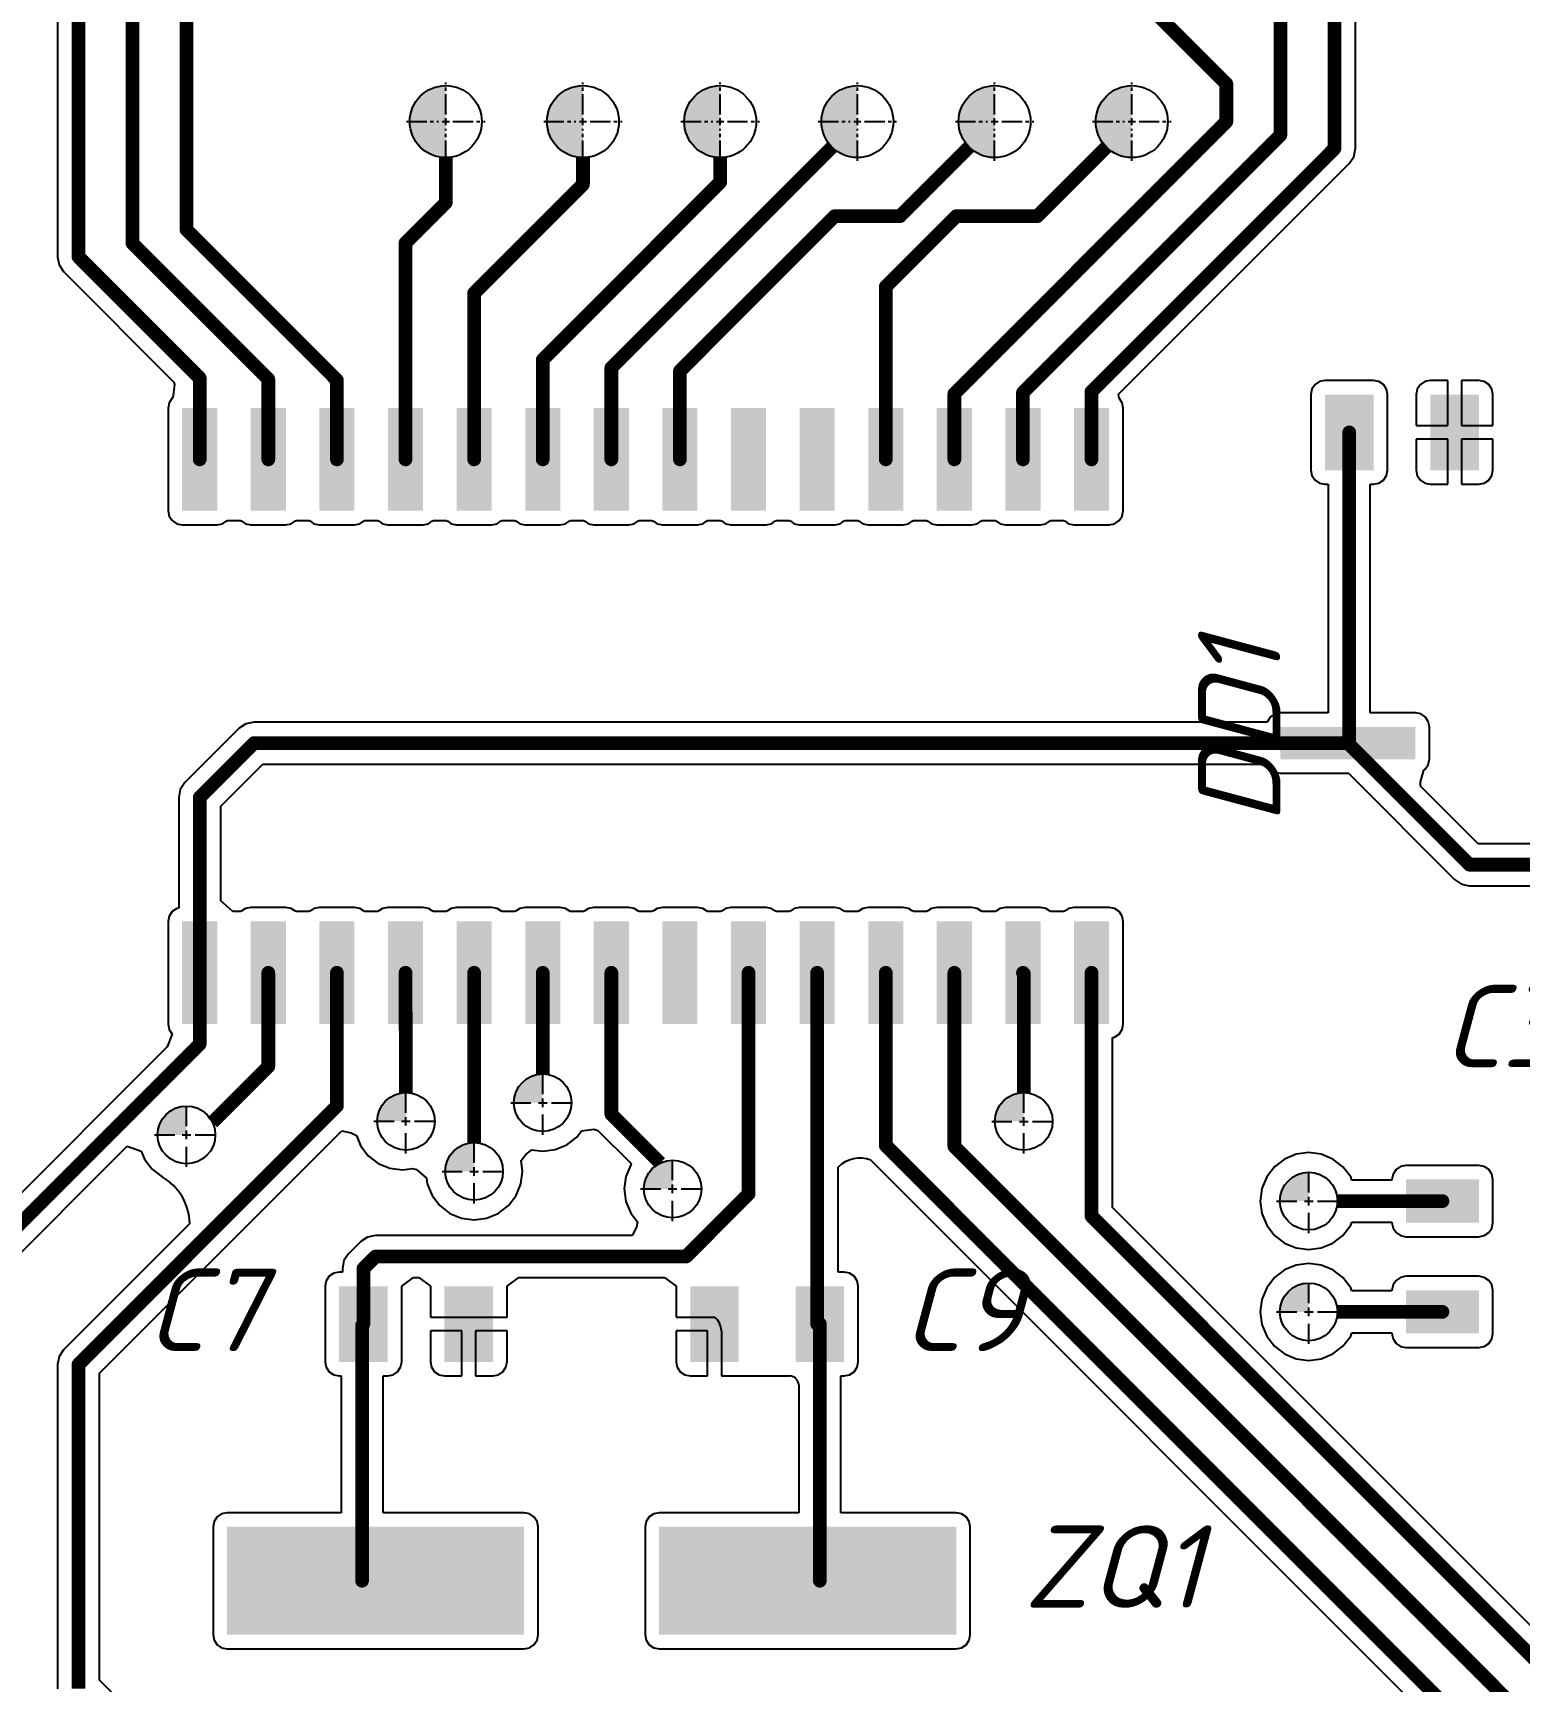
# Model space of a CAD drawing. Header units: millimetres. Extents: x 532 to 1373, y -49 to 545.
# Drawn here: x 692.1 to 747.1, y 347.2 to 408.2 of the extents above; entities that cross this region are included whole.
import ezdxf

# ---------------------------------------------------------------- set-up
doc = ezdxf.new("R2010")
doc.units = ezdxf.units.MM
doc.linetypes.add('CENTER2', pattern=[1.125, 0.75, -0.125, 0.125, -0.125])
doc.styles.add('PDF ISOCPEUR Italic', font='isocpeui.ttf')

# ---------------------------------------------------------------- blocks, each defined once
blk = doc.blocks.new('*U256')
at = {"color": 0, "linetype": 'CENTER2', "transparency": 16777216}
for p, q in [((0, 0.267), (0, 1.453)), ((-1.453, 0), (-0.267, 0)), ((0.267, 0), (1.453, 0)), ((0, -1.453), (0, -0.267))]:
    blk.add_line(p, q, dxfattribs=at)
at = {"color": 0, "linetype": 'Continuous', "transparency": 16777216}
for p, q in [((-0.133, 0), (0.133, 0)), ((0, -0.133), (0, 0.133))]:
    blk.add_line(p, q, dxfattribs=at)
blk = doc.blocks.new('*U257')
at = {"color": 0, "linetype": 'CENTER2', "transparency": 16777216}
for p, q in [((0, 0.267), (0, 1.453)), ((-1.453, 0), (-0.267, 0)), ((0.267, 0), (1.453, 0)), ((0, -1.453), (0, -0.267))]:
    blk.add_line(p, q, dxfattribs=at)
at = {"color": 0, "linetype": 'Continuous', "transparency": 16777216}
for p, q in [((-0.133, 0), (0.133, 0)), ((0, -0.133), (0, 0.133))]:
    blk.add_line(p, q, dxfattribs=at)
blk = doc.blocks.new('*U264')
at = {"color": 0, "linetype": 'CENTER2', "transparency": 16777216}
for p, q in [((0, 0.267), (0, 1.453)), ((-1.453, 0), (-0.267, 0)), ((0.267, 0), (1.453, 0)), ((0, -1.453), (0, -0.267))]:
    blk.add_line(p, q, dxfattribs=at)
at = {"color": 0, "linetype": 'Continuous', "transparency": 16777216}
for p, q in [((-0.133, 0), (0.133, 0)), ((0, -0.133), (0, 0.133))]:
    blk.add_line(p, q, dxfattribs=at)
blk = doc.blocks.new('*U187')
at = {"color": 0, "linetype": 'CENTER2', "transparency": 16777216}
for p, q in [((0, 0.267), (0, 1.453)), ((-1.453, 0), (-0.267, 0)), ((0.267, 0), (1.453, 0)), ((0, -1.453), (0, -0.267))]:
    blk.add_line(p, q, dxfattribs=at)
at = {"color": 0, "linetype": 'Continuous', "transparency": 16777216}
for p, q in [((-0.133, 0), (0.133, 0)), ((0, -0.133), (0, 0.133))]:
    blk.add_line(p, q, dxfattribs=at)
blk = doc.blocks.new('*U149')
at = {"color": 0, "linetype": 'CENTER2', "transparency": 16777216}
for p, q in [((0, 0.267), (0, 1.453)), ((-1.453, 0), (-0.267, 0)), ((0.267, 0), (1.453, 0)), ((0, -1.453), (0, -0.267))]:
    blk.add_line(p, q, dxfattribs=at)
at = {"color": 0, "linetype": 'Continuous', "transparency": 16777216}
for p, q in [((-0.133, 0), (0.133, 0)), ((0, -0.133), (0, 0.133))]:
    blk.add_line(p, q, dxfattribs=at)
blk = doc.blocks.new('*U150')
at = {"color": 0, "linetype": 'CENTER2', "transparency": 16777216}
for p, q in [((0, 0.267), (0, 1.453)), ((-1.453, 0), (-0.267, 0)), ((0.267, 0), (1.453, 0)), ((0, -1.453), (0, -0.267))]:
    blk.add_line(p, q, dxfattribs=at)
at = {"color": 0, "linetype": 'Continuous', "transparency": 16777216}
for p, q in [((-0.133, 0), (0.133, 0)), ((0, -0.133), (0, 0.133))]:
    blk.add_line(p, q, dxfattribs=at)
blk = doc.blocks.new('*U255')
at = {"color": 0, "linetype": 'CENTER2', "transparency": 16777216}
for p, q in [((0, 0.32), (0, 1.187)), ((-1.187, 0), (-0.32, 0)), ((0.32, 0), (1.187, 0)), ((0, -1.187), (0, -0.32))]:
    blk.add_line(p, q, dxfattribs=at)
at = {"color": 0, "linetype": 'Continuous', "transparency": 16777216}
for p, q in [((-0.16, 0), (0.16, 0)), ((0, -0.16), (0, 0.16))]:
    blk.add_line(p, q, dxfattribs=at)
blk = doc.blocks.new('*U192')
at = {"color": 0, "linetype": 'CENTER2', "transparency": 16777216}
for p, q in [((0, 0.32), (0, 1.187)), ((-1.187, 0), (-0.32, 0)), ((0.32, 0), (1.187, 0)), ((0, -1.187), (0, -0.32))]:
    blk.add_line(p, q, dxfattribs=at)
at = {"color": 0, "linetype": 'Continuous', "transparency": 16777216}
for p, q in [((-0.16, 0), (0.16, 0)), ((0, -0.16), (0, 0.16))]:
    blk.add_line(p, q, dxfattribs=at)
blk = doc.blocks.new('*U193')
at = {"color": 0, "linetype": 'CENTER2', "transparency": 16777216}
for p, q in [((0, 0.32), (0, 1.187)), ((-1.187, 0), (-0.32, 0)), ((0.32, 0), (1.187, 0)), ((0, -1.187), (0, -0.32))]:
    blk.add_line(p, q, dxfattribs=at)
at = {"color": 0, "linetype": 'Continuous', "transparency": 16777216}
for p, q in [((-0.16, 0), (0.16, 0)), ((0, -0.16), (0, 0.16))]:
    blk.add_line(p, q, dxfattribs=at)
blk = doc.blocks.new('*U194')
at = {"color": 0, "linetype": 'CENTER2', "transparency": 16777216}
for p, q in [((0, 0.32), (0, 1.187)), ((-1.187, 0), (-0.32, 0)), ((0.32, 0), (1.187, 0)), ((0, -1.187), (0, -0.32))]:
    blk.add_line(p, q, dxfattribs=at)
at = {"color": 0, "linetype": 'Continuous', "transparency": 16777216}
for p, q in [((-0.16, 0), (0.16, 0)), ((0, -0.16), (0, 0.16))]:
    blk.add_line(p, q, dxfattribs=at)
blk = doc.blocks.new('*U195')
at = {"color": 0, "linetype": 'CENTER2', "transparency": 16777216}
for p, q in [((0, 0.32), (0, 1.187)), ((-1.187, 0), (-0.32, 0)), ((0.32, 0), (1.187, 0)), ((0, -1.187), (0, -0.32))]:
    blk.add_line(p, q, dxfattribs=at)
at = {"color": 0, "linetype": 'Continuous', "transparency": 16777216}
for p, q in [((-0.16, 0), (0.16, 0)), ((0, -0.16), (0, 0.16))]:
    blk.add_line(p, q, dxfattribs=at)
blk = doc.blocks.new('*U196')
at = {"color": 0, "linetype": 'CENTER2', "transparency": 16777216}
for p, q in [((0, 0.32), (0, 1.187)), ((-1.187, 0), (-0.32, 0)), ((0.32, 0), (1.187, 0)), ((0, -1.187), (0, -0.32))]:
    blk.add_line(p, q, dxfattribs=at)
at = {"color": 0, "linetype": 'Continuous', "transparency": 16777216}
for p, q in [((-0.16, 0), (0.16, 0)), ((0, -0.16), (0, 0.16))]:
    blk.add_line(p, q, dxfattribs=at)
blk = doc.blocks.new('*U183')
at = {"color": 0, "linetype": 'CENTER2', "transparency": 16777216}
for p, q in [((0, 0.32), (0, 1.187)), ((-1.187, 0), (-0.32, 0)), ((0.32, 0), (1.187, 0)), ((0, -1.187), (0, -0.32))]:
    blk.add_line(p, q, dxfattribs=at)
at = {"color": 0, "linetype": 'Continuous', "transparency": 16777216}
for p, q in [((-0.16, 0), (0.16, 0)), ((0, -0.16), (0, 0.16))]:
    blk.add_line(p, q, dxfattribs=at)
blk = doc.blocks.new('*U184')
at = {"color": 0, "linetype": 'CENTER2', "transparency": 16777216}
for p, q in [((0, 0.32), (0, 1.187)), ((-1.187, 0), (-0.32, 0)), ((0.32, 0), (1.187, 0)), ((0, -1.187), (0, -0.32))]:
    blk.add_line(p, q, dxfattribs=at)
at = {"color": 0, "linetype": 'Continuous', "transparency": 16777216}
for p, q in [((-0.16, 0), (0.16, 0)), ((0, -0.16), (0, 0.16))]:
    blk.add_line(p, q, dxfattribs=at)

msp = doc.modelspace()

# ---------------------------------------------------------------- hatches: boundary and pattern name
h = msp.add_hatch(color=256)
h.dxf.hatch_style = 1
h.paths.add_polyline_path([(707.404, 404.606), (707.404, 404.873), (707.27, 404.873), (706.07, 404.873, 0.414214), (707.404, 403.539)])
h.paths.add_polyline_path([(707.404, 406.206, 0.414214), (706.07, 404.873), (707.27, 404.873), (707.404, 404.873), (707.404, 405.006)])
h = msp.add_hatch(color=256)
h.dxf.hatch_style = 1
h.paths.add_polyline_path([(712.484, 404.606), (712.484, 404.873), (712.35, 404.873), (711.15, 404.873, 0.414214), (712.484, 403.539)])
h.paths.add_polyline_path([(712.484, 406.206, 0.414214), (711.15, 404.873), (712.35, 404.873), (712.484, 404.873), (712.484, 405.006)])
h = msp.add_hatch(color=256)
h.dxf.hatch_style = 1
h.paths.add_polyline_path([(717.564, 404.606), (717.564, 404.873), (717.43, 404.873), (716.23, 404.873, 0.414214), (717.564, 403.539)])
h.paths.add_polyline_path([(717.564, 406.206, 0.414214), (716.23, 404.873), (717.43, 404.873), (717.564, 404.873), (717.564, 405.006)])
h = msp.add_hatch(color=256)
h.dxf.hatch_style = 1
h.paths.add_polyline_path([(722.644, 404.606), (722.644, 404.873), (722.51, 404.873), (721.31, 404.873, 0.414214), (722.644, 403.539)])
h.paths.add_polyline_path([(722.644, 406.206, 0.414214), (721.31, 404.873), (722.51, 404.873), (722.644, 404.873), (722.644, 405.006)])
h = msp.add_hatch(color=256)
h.dxf.hatch_style = 1
h.paths.add_polyline_path([(727.724, 404.606), (727.724, 404.873), (727.59, 404.873), (726.39, 404.873, 0.414214), (727.724, 403.539)])
h.paths.add_polyline_path([(727.724, 406.206, 0.414214), (726.39, 404.873), (727.59, 404.873), (727.724, 404.873), (727.724, 405.006)])
h = msp.add_hatch(color=256)
h.dxf.hatch_style = 1
h.paths.add_polyline_path([(732.804, 404.606), (732.804, 404.873), (732.67, 404.873), (731.47, 404.873, 0.414214), (732.804, 403.539)])
h.paths.add_polyline_path([(732.804, 406.206, 0.414214), (731.47, 404.873), (732.67, 404.873), (732.804, 404.873), (732.804, 405.006)])
h = msp.add_hatch(color=256)
h.dxf.hatch_style = 1
h.paths.add_polyline_path([(710.994, 369.629, 0.414214), (709.927, 368.563), (710.78, 368.563), (710.994, 368.563), (710.994, 368.669)])
h = msp.add_hatch(color=256)
h.dxf.hatch_style = 1
h.paths.add_polyline_path([(697.804, 368.439, 0.414214), (696.737, 367.373), (697.59, 367.373), (697.804, 367.373), (697.804, 367.479)])
h = msp.add_hatch(color=256)
h.dxf.hatch_style = 1
h.paths.add_polyline_path([(705.93, 368.941, 0.414214), (704.864, 367.875), (705.717, 367.875), (705.93, 367.875), (705.93, 367.981)])
h = msp.add_hatch(color=256)
h.dxf.hatch_style = 1
h.paths.add_polyline_path([(728.804, 368.939, 0.414214), (727.737, 367.873), (728.59, 367.873), (728.804, 367.873), (728.804, 367.979)])
h = msp.add_hatch(color=256)
h.dxf.hatch_style = 1
h.paths.add_polyline_path([(708.454, 367.089, 0.414214), (707.387, 366.023), (708.24, 366.023), (708.454, 366.023), (708.454, 366.129)])
h = msp.add_hatch(color=256)
h.dxf.hatch_style = 1
h.paths.add_polyline_path([(715.804, 366.439, 0.414214), (714.737, 365.373), (715.59, 365.373), (715.804, 365.373), (715.804, 365.479)])
h = msp.add_hatch(color=256)
h.dxf.hatch_style = 1
h.paths.add_polyline_path([(739.354, 365.989, 0.414214), (738.287, 364.923), (739.14, 364.923), (739.354, 364.923), (739.354, 365.029)])
h = msp.add_hatch(color=256)
h.dxf.hatch_style = 1
h.paths.add_polyline_path([(739.354, 361.889, 0.414214), (738.287, 360.823), (739.14, 360.823), (739.354, 360.823), (739.354, 360.929)])

# ---------------------------------------------------------------- linework, layer by layer
for p, q in [((693.027, 429.873), (693.027, 399.873)), ((741.081, 403.873), (741.081, 422.593)), ((741.021, 403.575), (741.081, 403.873)), ((732.315, 394.786), (740.853, 403.323)), ((740.853, 403.323), (741.021, 403.575)), ((693.027, 399.873), (693.086, 399.575)), ((693.086, 399.575), (693.254, 399.323)), ((693.254, 399.323), (697.341, 395.237)), ((739.755, 395.251), (739.587, 395.139)), ((739.954, 395.291), (739.755, 395.251)), ((741.754, 395.291), (739.954, 395.291)), ((741.952, 395.251), (741.754, 395.291)), ((742.12, 395.139), (741.952, 395.251)), ((743.655, 395.251), (743.487, 395.139)), ((743.854, 395.291), (743.655, 395.251)), ((744.5, 395.291), (743.854, 395.291)), ((744.5, 393.627), (744.5, 395.291)), ((745.654, 395.291), (745.008, 395.291)), ((745.008, 395.291), (745.008, 393.627)), ((745.852, 395.251), (745.654, 395.291)), ((746.02, 395.139), (745.852, 395.251)), ((697.277, 394.639), (697.165, 394.471)), ((697.297, 394.652), (697.277, 394.639)), ((697.362, 395.141), (697.297, 394.652)), ((697.341, 395.237), (697.362, 395.141)), ((732.33, 394.639), (732.315, 394.786)), ((732.442, 394.471), (732.33, 394.639)), ((739.475, 394.971), (739.436, 394.773)), ((739.436, 394.773), (739.436, 391.973)), ((739.587, 395.139), (739.475, 394.971)), ((742.232, 394.971), (742.12, 395.139)), ((742.272, 394.773), (742.232, 394.971)), ((742.272, 391.973), (742.272, 394.773)), ((743.375, 394.971), (743.336, 394.773)), ((743.336, 394.773), (743.336, 393.627)), ((743.487, 395.139), (743.375, 394.971)), ((746.132, 394.971), (746.02, 395.139)), ((746.172, 394.773), (746.132, 394.971)), ((746.172, 393.627), (746.172, 394.773)), ((697.165, 394.471), (697.126, 394.273)), ((697.126, 394.273), (697.126, 390.473)), ((732.482, 394.273), (732.442, 394.471)), ((732.482, 390.473), (732.482, 394.273)), ((743.336, 393.627), (744.5, 393.627)), ((745.008, 393.627), (746.172, 393.627)), ((744.5, 393.119), (743.336, 393.119)), ((743.336, 393.119), (743.336, 391.973)), ((744.5, 391.455), (744.5, 393.119)), ((746.172, 393.119), (745.008, 393.119)), ((745.008, 393.119), (745.008, 391.455)), ((746.172, 391.973), (746.172, 393.119)), ((739.436, 391.973), (739.475, 391.774)), ((739.475, 391.774), (739.587, 391.606)), ((739.587, 391.606), (739.755, 391.494)), ((741.952, 391.494), (742.12, 391.606)), ((742.12, 391.606), (742.232, 391.774)), ((742.232, 391.774), (742.272, 391.973)), ((743.336, 391.973), (743.375, 391.774)), ((743.375, 391.774), (743.487, 391.606)), ((743.487, 391.606), (743.655, 391.494)), ((745.852, 391.494), (746.02, 391.606)), ((746.02, 391.606), (746.132, 391.774)), ((746.132, 391.774), (746.172, 391.973)), ((739.755, 391.494), (739.954, 391.455)), ((739.954, 391.455), (740.077, 391.455)), ((740.077, 391.455), (740.077, 382.991)), ((741.631, 382.991), (741.631, 391.455)), ((741.631, 391.455), (741.754, 391.455)), ((741.754, 391.455), (741.952, 391.494)), ((743.655, 391.494), (743.854, 391.455)), ((743.854, 391.455), (744.5, 391.455)), ((745.008, 391.455), (745.654, 391.455)), ((745.654, 391.455), (745.852, 391.494)), ((697.126, 390.473), (697.165, 390.274)), ((732.442, 390.274), (732.482, 390.473)), ((697.165, 390.274), (697.277, 390.106)), ((697.277, 390.106), (697.445, 389.994)), ((697.445, 389.994), (697.644, 389.955)), ((697.644, 389.955), (698.944, 389.955)), ((698.944, 389.955), (699.142, 389.994)), ((699.142, 389.994), (699.277, 390.084)), ((699.277, 390.084), (699.327, 390.106)), ((699.327, 390.106), (699.801, 390.106)), ((699.801, 390.106), (699.851, 390.084)), ((699.851, 390.084), (699.985, 389.994)), ((699.985, 389.994), (700.184, 389.955)), ((700.184, 389.955), (701.484, 389.955)), ((701.484, 389.955), (701.682, 389.994)), ((701.682, 389.994), (701.817, 390.084)), ((701.817, 390.084), (701.867, 390.106)), ((701.867, 390.106), (702.341, 390.106)), ((702.341, 390.106), (702.391, 390.084)), ((702.391, 390.084), (702.525, 389.994)), ((702.525, 389.994), (702.724, 389.955)), ((702.724, 389.955), (704.024, 389.955)), ((704.024, 389.955), (704.222, 389.994)), ((704.222, 389.994), (704.353, 390.081)), ((704.353, 390.081), (704.409, 390.106)), ((704.409, 390.106), (704.879, 390.106)), ((704.879, 390.106), (704.935, 390.081)), ((704.935, 390.081), (705.065, 389.994)), ((705.065, 389.994), (705.264, 389.955)), ((705.264, 389.955), (706.564, 389.955)), ((706.564, 389.955), (706.762, 389.994)), ((706.762, 389.994), (706.893, 390.081)), ((706.893, 390.081), (706.949, 390.106)), ((706.949, 390.106), (707.419, 390.106)), ((707.419, 390.106), (707.475, 390.081)), ((707.475, 390.081), (707.605, 389.994)), ((707.605, 389.994), (707.804, 389.955)), ((707.804, 389.955), (709.104, 389.955)), ((709.104, 389.955), (709.302, 389.994)), ((709.302, 389.994), (709.433, 390.081)), ((709.433, 390.081), (709.489, 390.106)), ((709.489, 390.106), (709.959, 390.106)), ((709.959, 390.106), (710.015, 390.081)), ((710.015, 390.081), (710.145, 389.994)), ((710.145, 389.994), (710.344, 389.955)), ((710.344, 389.955), (711.644, 389.955)), ((711.644, 389.955), (711.842, 389.994)), ((711.842, 389.994), (711.973, 390.081)), ((711.973, 390.081), (712.029, 390.106)), ((712.029, 390.106), (712.499, 390.106)), ((712.499, 390.106), (712.555, 390.081)), ((712.555, 390.081), (712.685, 389.994)), ((712.685, 389.994), (712.884, 389.955)), ((712.884, 389.955), (714.184, 389.955)), ((714.184, 389.955), (714.382, 389.994)), ((714.382, 389.994), (714.513, 390.081)), ((714.513, 390.081), (714.569, 390.106)), ((714.569, 390.106), (715.039, 390.106)), ((715.039, 390.106), (715.095, 390.081)), ((715.095, 390.081), (715.225, 389.994)), ((715.225, 389.994), (715.424, 389.955)), ((715.424, 389.955), (716.724, 389.955)), ((716.724, 389.955), (716.922, 389.994)), ((716.922, 389.994), (717.053, 390.081)), ((717.053, 390.081), (717.109, 390.106)), ((717.109, 390.106), (717.579, 390.106)), ((717.579, 390.106), (717.635, 390.081)), ((717.635, 390.081), (717.765, 389.994)), ((717.765, 389.994), (717.964, 389.955)), ((717.964, 389.955), (719.264, 389.955)), ((719.264, 389.955), (719.462, 389.994)), ((719.462, 389.994), (719.593, 390.081)), ((719.593, 390.081), (719.649, 390.106)), ((719.649, 390.106), (720.119, 390.106)), ((720.119, 390.106), (720.175, 390.081)), ((720.175, 390.081), (720.305, 389.994)), ((720.305, 389.994), (720.504, 389.955)), ((720.504, 389.955), (721.804, 389.955)), ((721.804, 389.955), (722.002, 389.994)), ((722.002, 389.994), (722.133, 390.081)), ((722.133, 390.081), (722.189, 390.106)), ((722.189, 390.106), (722.659, 390.106)), ((722.659, 390.106), (722.715, 390.081)), ((722.715, 390.081), (722.845, 389.994)), ((722.845, 389.994), (723.044, 389.955)), ((723.044, 389.955), (724.344, 389.955)), ((724.344, 389.955), (724.542, 389.994)), ((724.542, 389.994), (724.677, 390.084)), ((724.677, 390.084), (724.727, 390.106)), ((724.727, 390.106), (725.201, 390.106)), ((725.201, 390.106), (725.251, 390.084)), ((725.251, 390.084), (725.385, 389.994)), ((725.385, 389.994), (725.584, 389.955)), ((725.584, 389.955), (726.884, 389.955)), ((726.884, 389.955), (727.082, 389.994)), ((727.082, 389.994), (727.213, 390.081)), ((727.213, 390.081), (727.269, 390.106)), ((727.269, 390.106), (727.739, 390.106)), ((727.739, 390.106), (727.795, 390.081)), ((727.795, 390.081), (727.925, 389.994)), ((727.925, 389.994), (728.124, 389.955)), ((728.124, 389.955), (729.424, 389.955)), ((729.424, 389.955), (729.622, 389.994)), ((729.622, 389.994), (729.753, 390.081)), ((729.753, 390.081), (729.809, 390.106)), ((729.809, 390.106), (730.279, 390.106)), ((730.279, 390.106), (730.335, 390.081)), ((730.335, 390.081), (730.465, 389.994)), ((730.465, 389.994), (730.664, 389.955)), ((730.664, 389.955), (731.964, 389.955)), ((731.964, 389.955), (732.162, 389.994)), ((732.162, 389.994), (732.33, 390.106)), ((732.33, 390.106), (732.442, 390.274)), ((700.006, 382.59), (699.754, 382.422)), ((700.304, 382.65), (700.006, 382.59)), ((737.821, 382.65), (700.304, 382.65)), ((737.825, 382.671), (737.821, 382.65)), ((737.937, 382.839), (737.825, 382.671)), ((738.105, 382.951), (737.937, 382.839)), ((738.304, 382.991), (738.105, 382.951)), ((740.077, 382.991), (738.304, 382.991)), ((743.304, 382.991), (741.631, 382.991)), ((743.502, 382.951), (743.304, 382.991)), ((743.67, 382.839), (743.502, 382.951)), ((743.782, 382.671), (743.67, 382.839)), ((743.822, 382.473), (743.782, 382.671)), ((743.822, 381.273), (743.822, 382.473)), ((699.754, 382.422), (697.744, 380.412)), ((743.782, 381.074), (743.822, 381.273)), ((699.071, 379.541), (700.626, 381.096)), ((700.626, 381.096), (737.821, 381.096)), ((737.821, 381.096), (737.825, 381.074)), ((737.825, 381.074), (737.937, 380.906)), ((737.937, 380.906), (738.105, 380.794)), ((738.105, 380.794), (738.304, 380.755)), ((738.304, 380.755), (740.823, 380.755)), ((740.823, 380.755), (744.754, 376.823)), ((743.496, 380.442), (743.614, 380.869)), ((743.614, 380.869), (743.67, 380.906)), ((743.67, 380.906), (743.782, 381.074)), ((697.576, 380.16), (697.517, 379.863)), ((697.744, 380.412), (697.576, 380.16)), ((743.493, 380.283), (743.496, 380.442)), ((745.626, 378.15), (743.493, 380.283)), ((697.517, 379.863), (697.517, 375.765)), ((699.071, 376.033), (699.071, 379.541)), ((754.304, 378.15), (745.626, 378.15)), ((744.754, 376.823), (745.006, 376.655)), ((745.006, 376.655), (745.304, 376.596)), ((745.304, 376.596), (753.982, 376.596)), ((697.445, 375.751), (697.277, 375.639)), ((697.517, 375.765), (697.445, 375.751)), ((699.518, 375.639), (699.071, 376.033)), ((699.985, 375.751), (699.851, 375.661)), ((700.184, 375.791), (699.985, 375.751)), ((701.484, 375.791), (700.184, 375.791)), ((701.682, 375.751), (701.484, 375.791)), ((701.813, 375.664), (701.682, 375.751)), ((702.525, 375.751), (702.395, 375.664)), ((702.724, 375.791), (702.525, 375.751)), ((704.024, 375.791), (702.724, 375.791)), ((704.222, 375.751), (704.024, 375.791)), ((704.357, 375.661), (704.222, 375.751)), ((705.065, 375.751), (704.931, 375.661)), ((705.264, 375.791), (705.065, 375.751)), ((706.564, 375.791), (705.264, 375.791)), ((706.762, 375.751), (706.564, 375.791)), ((706.897, 375.661), (706.762, 375.751)), ((707.605, 375.751), (707.471, 375.661)), ((707.804, 375.791), (707.605, 375.751)), ((709.104, 375.791), (707.804, 375.791)), ((709.302, 375.751), (709.104, 375.791)), ((709.437, 375.661), (709.302, 375.751)), ((710.145, 375.751), (710.011, 375.661)), ((710.344, 375.791), (710.145, 375.751)), ((711.644, 375.791), (710.344, 375.791)), ((711.842, 375.751), (711.644, 375.791)), ((711.977, 375.661), (711.842, 375.751)), ((712.685, 375.751), (712.551, 375.661)), ((712.884, 375.791), (712.685, 375.751)), ((714.184, 375.791), (712.884, 375.791)), ((714.382, 375.751), (714.184, 375.791)), ((714.513, 375.664), (714.382, 375.751)), ((715.225, 375.751), (715.095, 375.664)), ((715.424, 375.791), (715.225, 375.751)), ((716.724, 375.791), (715.424, 375.791)), ((716.922, 375.751), (716.724, 375.791)), ((717.053, 375.664), (716.922, 375.751)), ((717.765, 375.751), (717.635, 375.664)), ((717.964, 375.791), (717.765, 375.751)), ((719.264, 375.791), (717.964, 375.791)), ((719.462, 375.751), (719.264, 375.791)), ((719.593, 375.664), (719.462, 375.751)), ((720.305, 375.751), (720.175, 375.664)), ((720.504, 375.791), (720.305, 375.751)), ((721.804, 375.791), (720.504, 375.791)), ((722.002, 375.751), (721.804, 375.791)), ((722.133, 375.664), (722.002, 375.751)), ((722.845, 375.751), (722.715, 375.664)), ((723.044, 375.791), (722.845, 375.751)), ((724.344, 375.791), (723.044, 375.791)), ((724.542, 375.751), (724.344, 375.791)), ((724.673, 375.664), (724.542, 375.751)), ((725.385, 375.751), (725.255, 375.664)), ((725.584, 375.791), (725.385, 375.751)), ((726.884, 375.791), (725.584, 375.791)), ((727.082, 375.751), (726.884, 375.791)), ((727.217, 375.661), (727.082, 375.751)), ((727.925, 375.751), (727.791, 375.661)), ((728.124, 375.791), (727.925, 375.751)), ((729.424, 375.791), (728.124, 375.791)), ((729.622, 375.751), (729.424, 375.791)), ((729.757, 375.661), (729.622, 375.751)), ((730.465, 375.751), (730.331, 375.661)), ((730.664, 375.791), (730.465, 375.751)), ((731.964, 375.791), (730.664, 375.791)), ((732.162, 375.751), (731.964, 375.791)), ((732.33, 375.639), (732.162, 375.751)), ((697.165, 375.471), (697.126, 375.273)), ((697.126, 375.273), (697.126, 371.473)), ((697.277, 375.639), (697.165, 375.471)), ((699.801, 375.639), (699.518, 375.639)), ((699.851, 375.661), (699.801, 375.639)), ((701.869, 375.639), (701.813, 375.664)), ((702.339, 375.639), (701.869, 375.639)), ((702.395, 375.664), (702.339, 375.639)), ((704.407, 375.639), (704.357, 375.661)), ((704.881, 375.639), (704.407, 375.639)), ((704.931, 375.661), (704.881, 375.639)), ((706.947, 375.639), (706.897, 375.661)), ((707.421, 375.639), (706.947, 375.639)), ((707.471, 375.661), (707.421, 375.639)), ((709.487, 375.639), (709.437, 375.661)), ((709.961, 375.639), (709.487, 375.639)), ((710.011, 375.661), (709.961, 375.639)), ((712.027, 375.639), (711.977, 375.661)), ((712.501, 375.639), (712.027, 375.639)), ((712.551, 375.661), (712.501, 375.639)), ((714.569, 375.639), (714.513, 375.664)), ((715.039, 375.639), (714.569, 375.639)), ((715.095, 375.664), (715.039, 375.639)), ((717.109, 375.639), (717.053, 375.664)), ((717.579, 375.639), (717.109, 375.639)), ((717.635, 375.664), (717.579, 375.639)), ((719.649, 375.639), (719.593, 375.664)), ((720.119, 375.639), (719.649, 375.639)), ((720.175, 375.664), (720.119, 375.639)), ((722.189, 375.639), (722.133, 375.664)), ((722.659, 375.639), (722.189, 375.639)), ((722.715, 375.664), (722.659, 375.639)), ((724.729, 375.639), (724.673, 375.664)), ((725.199, 375.639), (724.729, 375.639)), ((725.255, 375.664), (725.199, 375.639)), ((727.267, 375.639), (727.217, 375.661)), ((727.741, 375.639), (727.267, 375.639)), ((727.791, 375.661), (727.741, 375.639)), ((729.807, 375.639), (729.757, 375.661)), ((730.281, 375.639), (729.807, 375.639)), ((730.331, 375.661), (730.281, 375.639)), ((732.442, 375.471), (732.33, 375.639)), ((732.482, 375.273), (732.442, 375.471)), ((732.482, 371.473), (732.482, 375.273)), ((697.126, 371.473), (697.165, 371.274)), ((732.442, 371.274), (732.482, 371.473)), ((697.277, 371.106), (697.089, 370.631)), ((697.165, 371.274), (697.277, 371.106)), ((732.091, 370.98), (732.162, 370.994)), ((732.091, 364.685), (732.091, 370.98)), ((732.162, 370.994), (732.33, 371.106)), ((732.33, 371.106), (732.442, 371.274)), ((697.089, 370.631), (687.57, 361.111)), ((694.581, 358.551), (703.552, 367.522)), ((703.552, 367.522), (703.897, 367.446)), ((703.897, 367.446), (704.093, 367.356)), ((704.093, 367.356), (704.25, 366.976)), ((711.89, 367.01), (712.262, 367.295)), ((712.262, 367.295), (712.433, 367.518)), ((712.433, 367.518), (712.881, 367.579)), ((712.881, 367.579), (712.888, 367.579)), ((712.888, 367.579), (713.036, 367.541)), ((713.036, 367.541), (714.276, 366.302)), ((679.581, 350.925), (695.61, 366.953)), ((695.61, 366.953), (696.13, 366.767)), ((696.13, 366.767), (696.251, 366.476)), ((704.25, 366.976), (704.535, 366.604)), ((704.535, 366.604), (704.907, 366.319)), ((710.194, 366.428), (710.369, 366.648)), ((710.369, 366.648), (710.588, 366.823)), ((710.588, 366.823), (710.994, 366.769)), ((710.994, 366.769), (711.458, 366.83)), ((711.458, 366.83), (711.89, 367.01)), ((738.89, 366.655), (738.457, 366.476)), ((739.354, 366.716), (738.89, 366.655)), ((739.818, 366.655), (739.354, 366.716)), ((740.25, 366.476), (739.818, 366.655)), ((696.251, 366.476), (696.536, 366.105)), ((696.536, 366.105), (696.907, 365.82)), ((704.907, 366.319), (705.339, 366.14)), ((705.339, 366.14), (705.803, 366.079)), ((705.803, 366.079), (706.17, 366.127)), ((706.17, 366.127), (706.32, 366.095)), ((706.32, 366.095), (706.693, 365.775)), ((710.186, 365.559), (710.247, 366.023)), ((710.247, 366.023), (710.194, 366.428)), ((714.251, 366.269), (714.071, 365.837)), ((714.276, 366.302), (714.251, 366.269)), ((721.931, 362.291), (721.931, 366.175)), ((723.144, 366.433), (747.027, 342.551)), ((738.086, 366.191), (737.801, 365.819)), ((738.457, 366.476), (738.086, 366.191)), ((740.622, 366.191), (740.25, 366.476)), ((740.907, 365.819), (740.622, 366.191)), ((742.587, 366.089), (742.475, 365.921)), ((742.755, 366.201), (742.587, 366.089)), ((742.954, 366.241), (742.755, 366.201)), ((745.654, 366.241), (742.954, 366.241)), ((745.852, 366.201), (745.654, 366.241)), ((746.02, 366.089), (745.852, 366.201)), ((746.132, 365.921), (746.02, 366.089)), ((706.693, 365.775), (706.721, 365.559)), ((706.721, 365.559), (706.901, 365.126)), ((710.007, 365.126), (710.186, 365.559)), ((714.071, 365.837), (714.01, 365.373)), ((714.01, 365.373), (714.071, 364.909)), ((737.621, 365.387), (737.56, 364.923)), ((737.801, 365.819), (737.621, 365.387)), ((740.956, 365.7), (740.907, 365.819)), ((742.436, 365.7), (740.956, 365.7)), ((742.475, 365.921), (742.436, 365.723)), ((742.436, 365.723), (742.436, 365.7)), ((746.172, 365.723), (746.132, 365.921)), ((746.172, 364.123), (746.172, 365.723)), ((706.901, 365.126), (707.186, 364.755)), ((707.186, 364.755), (707.557, 364.47)), ((709.35, 364.47), (709.722, 364.755)), ((709.722, 364.755), (710.007, 365.126)), ((714.071, 364.909), (714.251, 364.476)), ((737.56, 364.923), (737.621, 364.459)), ((707.557, 364.47), (707.99, 364.29)), ((707.99, 364.29), (708.454, 364.229)), ((708.454, 364.229), (708.918, 364.29)), ((708.918, 364.29), (709.35, 364.47)), ((714.251, 364.476), (714.501, 364.15)), ((714.501, 364.15), (714.462, 363.959)), ((752.353, 344.422), (732.091, 364.685)), ((737.621, 364.459), (737.801, 364.026)), ((740.907, 364.026), (740.956, 364.146)), ((740.956, 364.146), (742.436, 364.146)), ((742.436, 364.146), (742.436, 364.123)), ((697.926, 364.093), (693.254, 359.422)), ((704.506, 363.59), (704.254, 363.422)), ((704.804, 363.65), (704.506, 363.59)), ((714.307, 363.65), (704.804, 363.65)), ((714.462, 363.959), (714.307, 363.65)), ((737.801, 364.026), (738.086, 363.655)), ((738.086, 363.655), (738.457, 363.37)), ((740.25, 363.37), (740.622, 363.655)), ((740.622, 363.655), (740.907, 364.026)), ((742.436, 364.123), (742.475, 363.924)), ((742.475, 363.924), (742.587, 363.756)), ((742.587, 363.756), (742.755, 363.644)), ((742.755, 363.644), (742.954, 363.605)), ((742.954, 363.605), (745.654, 363.605)), ((745.654, 363.605), (745.852, 363.644)), ((745.852, 363.644), (746.02, 363.756)), ((746.02, 363.756), (746.132, 363.924)), ((746.132, 363.924), (746.172, 364.123)), ((703.804, 362.972), (703.636, 362.72)), ((704.254, 363.422), (703.804, 362.972)), ((738.457, 363.37), (738.89, 363.19)), ((738.89, 363.19), (739.354, 363.129)), ((739.354, 363.129), (739.818, 363.19)), ((739.818, 363.19), (740.25, 363.37)), ((703.636, 362.72), (703.577, 362.423)), ((703.577, 362.423), (703.577, 362.291)), ((738.457, 362.376), (738.086, 362.091)), ((738.89, 362.555), (738.457, 362.376)), ((739.354, 362.616), (738.89, 362.555)), ((739.818, 362.555), (739.354, 362.616)), ((740.25, 362.376), (739.818, 362.555)), ((740.622, 362.091), (740.25, 362.376)), ((702.975, 361.971), (702.936, 361.773)), ((702.936, 361.773), (702.936, 358.973)), ((703.087, 362.139), (702.975, 361.971)), ((703.255, 362.251), (703.087, 362.139)), ((703.454, 362.291), (703.255, 362.251)), ((703.577, 362.291), (703.454, 362.291)), ((705.772, 361.773), (706.204, 362.096)), ((705.772, 358.973), (705.772, 361.773)), ((706.204, 362.096), (706.403, 362.096)), ((706.403, 362.096), (706.836, 361.773)), ((706.836, 361.773), (706.836, 360.627)), ((709.672, 361.773), (710.104, 362.096)), ((709.672, 360.627), (709.672, 361.773)), ((710.104, 362.096), (715.503, 362.096)), ((715.503, 362.096), (715.936, 361.773)), ((715.936, 361.773), (715.936, 360.627)), ((722.154, 362.291), (721.931, 362.291)), ((722.352, 362.251), (722.154, 362.291)), ((722.52, 362.139), (722.352, 362.251)), ((722.632, 361.971), (722.52, 362.139)), ((722.672, 361.773), (722.632, 361.971)), ((722.672, 358.973), (722.672, 361.773)), ((737.801, 361.719), (737.621, 361.287)), ((738.086, 362.091), (737.801, 361.719)), ((740.907, 361.719), (740.622, 362.091)), ((740.956, 361.6), (740.907, 361.719)), ((742.475, 361.821), (742.436, 361.623)), ((742.587, 361.989), (742.475, 361.821)), ((742.755, 362.101), (742.587, 361.989)), ((742.954, 362.141), (742.755, 362.101)), ((745.654, 362.141), (742.954, 362.141)), ((745.852, 362.101), (745.654, 362.141)), ((746.02, 361.989), (745.852, 362.101)), ((746.132, 361.821), (746.02, 361.989)), ((746.172, 361.623), (746.132, 361.821)), ((737.621, 361.287), (737.56, 360.823)), ((742.436, 361.6), (740.956, 361.6)), ((742.436, 361.623), (742.436, 361.6)), ((746.172, 360.023), (746.172, 361.623)), ((706.836, 360.627), (708.254, 360.627)), ((708.254, 360.627), (709.672, 360.627)), ((715.936, 360.627), (717.354, 360.627)), ((737.56, 360.823), (737.621, 360.359)), ((708, 360.119), (706.836, 360.119)), ((706.836, 360.119), (706.836, 358.973)), ((708, 358.455), (708, 360.119)), ((709.672, 360.119), (708.508, 360.119)), ((708.508, 360.119), (708.508, 358.455)), ((709.672, 358.973), (709.672, 360.119)), ((717.1, 360.119), (715.936, 360.119)), ((715.936, 360.119), (715.936, 358.973)), ((717.1, 358.455), (717.1, 360.119)), ((717.608, 360.119), (717.608, 358.455)), ((737.621, 360.359), (737.801, 359.926)), ((737.801, 359.926), (738.086, 359.555)), ((740.622, 359.555), (740.907, 359.926)), ((740.907, 359.926), (740.956, 360.046)), ((740.956, 360.046), (742.436, 360.046)), ((742.436, 360.046), (742.436, 360.023)), ((742.436, 360.023), (742.475, 359.824)), ((746.132, 359.824), (746.172, 360.023)), ((693.254, 359.422), (693.086, 359.17)), ((738.086, 359.555), (738.457, 359.27)), ((738.457, 359.27), (738.89, 359.09)), ((739.818, 359.09), (740.25, 359.27)), ((740.25, 359.27), (740.622, 359.555)), ((742.475, 359.824), (742.587, 359.656)), ((742.587, 359.656), (742.755, 359.544)), ((742.755, 359.544), (742.954, 359.505)), ((742.954, 359.505), (745.654, 359.505)), ((745.654, 359.505), (745.852, 359.544)), ((745.852, 359.544), (746.02, 359.656)), ((746.02, 359.656), (746.132, 359.824)), ((693.086, 359.17), (693.027, 358.873)), ((693.027, 358.873), (693.027, 346.873)), ((702.936, 358.973), (702.975, 358.774)), ((702.975, 358.774), (703.087, 358.606)), ((705.62, 358.606), (705.732, 358.774)), ((705.732, 358.774), (705.772, 358.973)), ((706.836, 358.973), (706.875, 358.774)), ((706.875, 358.774), (706.987, 358.606)), ((709.52, 358.606), (709.632, 358.774)), ((709.632, 358.774), (709.672, 358.973)), ((715.936, 358.973), (715.975, 358.774)), ((715.975, 358.774), (716.087, 358.606)), ((722.52, 358.606), (722.632, 358.774)), ((722.632, 358.774), (722.672, 358.973)), ((738.89, 359.09), (739.354, 359.029)), ((739.354, 359.029), (739.818, 359.09)), ((694.581, 347.195), (694.581, 358.551)), ((703.087, 358.606), (703.255, 358.494)), ((703.255, 358.494), (703.454, 358.455)), ((703.454, 358.455), (703.527, 358.455)), ((703.527, 358.455), (703.527, 353.391)), ((705.081, 353.391), (705.081, 358.455)), ((705.081, 358.455), (705.254, 358.455)), ((705.254, 358.455), (705.452, 358.494)), ((705.452, 358.494), (705.62, 358.606)), ((706.987, 358.606), (707.155, 358.494)), ((707.155, 358.494), (707.354, 358.455)), ((707.354, 358.455), (708, 358.455)), ((708.508, 358.455), (709.154, 358.455)), ((709.154, 358.455), (709.352, 358.494)), ((709.352, 358.494), (709.52, 358.606)), ((716.087, 358.606), (716.256, 358.494)), ((716.256, 358.494), (716.454, 358.455)), ((716.454, 358.455), (717.1, 358.455)), ((717.608, 358.455), (720.143, 358.455)), ((720.477, 358.121), (720.477, 353.391)), ((722.031, 353.391), (722.031, 358.455)), ((722.031, 358.455), (722.154, 358.455)), ((722.154, 358.455), (722.352, 358.494)), ((722.352, 358.494), (722.52, 358.606)), ((698.937, 353.239), (698.825, 353.071)), ((699.106, 353.351), (698.937, 353.239)), ((699.304, 353.391), (699.106, 353.351)), ((703.527, 353.391), (699.304, 353.391)), ((710.304, 353.391), (705.081, 353.391)), ((710.502, 353.351), (710.304, 353.391)), ((710.67, 353.239), (710.502, 353.351)), ((710.782, 353.071), (710.67, 353.239)), ((714.937, 353.239), (714.825, 353.071)), ((715.105, 353.351), (714.937, 353.239)), ((715.304, 353.391), (715.105, 353.351)), ((720.477, 353.391), (715.304, 353.391)), ((726.304, 353.391), (722.031, 353.391)), ((726.502, 353.351), (726.304, 353.391)), ((726.67, 353.239), (726.502, 353.351)), ((726.782, 353.071), (726.67, 353.239)), ((698.825, 353.071), (698.786, 352.873)), ((698.786, 352.873), (698.786, 348.873)), ((710.822, 352.873), (710.782, 353.071)), ((710.822, 348.873), (710.822, 352.873)), ((714.825, 353.071), (714.786, 352.873)), ((714.786, 352.873), (714.786, 348.873)), ((726.822, 352.873), (726.782, 353.071)), ((726.822, 348.873), (726.822, 352.873)), ((698.786, 348.873), (698.825, 348.674)), ((698.825, 348.674), (698.937, 348.506)), ((698.937, 348.506), (699.106, 348.394)), ((699.106, 348.394), (699.304, 348.355)), ((699.304, 348.355), (710.304, 348.355)), ((710.304, 348.355), (710.502, 348.394)), ((710.502, 348.394), (710.67, 348.506)), ((710.67, 348.506), (710.782, 348.674)), ((710.782, 348.674), (710.822, 348.873)), ((714.786, 348.873), (714.825, 348.674)), ((714.825, 348.674), (714.937, 348.506)), ((714.937, 348.506), (715.105, 348.394)), ((715.105, 348.394), (715.304, 348.355)), ((715.304, 348.355), (726.304, 348.355)), ((726.304, 348.355), (726.502, 348.394)), ((726.502, 348.394), (726.67, 348.506)), ((726.67, 348.506), (726.782, 348.674)), ((726.782, 348.674), (726.822, 348.873)), ((703.353, 338.422), (694.581, 347.195))]:
    msp.add_line(p, q)
at = {"const_width": 0.508}
for points in [[(708.247, 434.33), (736.304, 406.273)], [(693.804, 399.873), (693.804, 429.873)], [(695.804, 400.373), (695.804, 429.873)], [(697.804, 400.873), (697.804, 429.873)], [(740.304, 403.873), (740.304, 422.593)], [(738.304, 404.373), (738.304, 419.513)], [(736.304, 404.873), (736.304, 406.273)], [(726.234, 394.803), (736.304, 404.873)], [(728.774, 394.843), (738.304, 404.373)], [(707.404, 401.873), (707.404, 403.539)], [(712.484, 402.553), (712.484, 403.539)], [(713.534, 395.763), (721.701, 403.93)], [(717.564, 402.633), (717.564, 403.539)], [(724.224, 401.373), (726.781, 403.93)], [(729.304, 401.373), (731.861, 403.93)], [(731.314, 394.883), (740.304, 403.873)], [(708.454, 398.523), (712.484, 402.553)], [(710.994, 396.063), (717.564, 402.633)], [(705.914, 400.383), (707.404, 401.873)], [(716.074, 395.643), (721.804, 401.373)], [(721.804, 401.373), (724.224, 401.373)], [(723.694, 398.763), (726.304, 401.373)], [(726.304, 401.373), (729.304, 401.373)], [(697.804, 400.873), (703.374, 395.303)], [(693.804, 399.873), (698.294, 395.383)], [(695.804, 400.373), (700.834, 395.343)], [(705.914, 392.373), (705.914, 400.383)], [(723.694, 392.373), (723.694, 398.763)], [(708.454, 392.373), (708.454, 398.523)], [(710.994, 392.373), (710.994, 396.063)], [(713.534, 392.373), (713.534, 395.763)], [(716.074, 392.373), (716.074, 395.643)], [(698.294, 392.373), (698.294, 395.383)], [(700.834, 392.373), (700.834, 395.343)], [(703.374, 392.373), (703.374, 395.303)], [(726.234, 392.373), (726.234, 394.803)], [(728.774, 392.373), (728.774, 394.843)], [(731.314, 392.373), (731.314, 394.883)], [(740.854, 381.923), (740.854, 393.373)], [(698.294, 379.863), (700.304, 381.873)], [(700.304, 381.873), (740.804, 381.873)], [(740.804, 381.873), (740.854, 381.923)], [(740.804, 381.873), (745.304, 377.373)], [(698.294, 373.373), (698.294, 379.863)], [(745.304, 377.373), (754.304, 377.373)], [(698.294, 370.736), (698.294, 373.373)], [(700.834, 369.903), (700.834, 373.373)], [(703.374, 368.443), (703.374, 373.373)], [(705.927, 368.941), (705.914, 373.377)], [(708.454, 367.089), (708.454, 373.373)], [(710.994, 369.629), (710.994, 373.373)], [(713.534, 368.143), (713.534, 373.373)], [(718.614, 365.183), (718.614, 373.373)], [(721.154, 360.373), (721.154, 373.373)], [(723.694, 366.983), (723.694, 373.373)], [(726.234, 366.943), (726.234, 373.373)], [(728.774, 373.373), (728.804, 373.343)], [(728.804, 368.939), (728.804, 373.343)], [(731.314, 364.363), (731.314, 373.373)], [(678.804, 351.246), (698.294, 370.736)], [(698.765, 367.834), (700.834, 369.903)], [(693.804, 358.873), (703.374, 368.443)], [(713.534, 368.143), (715.342, 366.334)], [(723.694, 366.983), (747.804, 342.873)], [(726.234, 366.943), (749.788, 343.389)], [(716.304, 362.873), (718.614, 365.183)], [(740.42, 364.923), (744.304, 364.923)], [(731.314, 364.363), (751.804, 343.873)], [(704.354, 362.423), (704.804, 362.873)], [(704.804, 362.873), (716.304, 362.873)], [(704.354, 360.373), (704.354, 362.423)], [(704.304, 360.323), (704.354, 360.373)], [(704.304, 350.873), (704.304, 360.323)], [(721.254, 350.873), (721.254, 360.373)], [(740.42, 360.823), (744.304, 360.823)], [(693.804, 346.873), (693.804, 358.873)]]:
    msp.add_lwpolyline(points, dxfattribs=at)
at = {"const_width": 0.254}
for points in [[(736.177, 406.273, 1), (736.431, 406.273, 1)], [(736.177, 406.273, 1), (736.431, 406.273, 1)], [(736.177, 404.873, 1), (736.431, 404.873, 1)], [(736.177, 404.873, 1), (736.431, 404.873, 1)], [(738.177, 404.373, 1), (738.431, 404.373, 1)], [(738.177, 404.373, 1), (738.431, 404.373, 1)], [(740.177, 403.873, 1), (740.431, 403.873, 1)], [(740.177, 403.873, 1), (740.431, 403.873, 1)], [(712.357, 402.553, 1), (712.611, 402.553, 1)], [(712.357, 402.553, 1), (712.611, 402.553, 1)], [(717.437, 402.633, 1), (717.691, 402.633, 1)], [(717.437, 402.633, 1), (717.691, 402.633, 1)], [(707.277, 401.873, 1), (707.531, 401.873, 1)], [(707.277, 401.873, 1), (707.531, 401.873, 1)], [(721.677, 401.373, 1), (721.931, 401.373, 1)], [(721.677, 401.373, 1), (721.931, 401.373, 1)], [(724.097, 401.373, 1), (724.351, 401.373, 1)], [(724.097, 401.373, 1), (724.351, 401.373, 1)], [(726.177, 401.373, 1), (726.431, 401.373, 1)], [(726.177, 401.373, 1), (726.431, 401.373, 1)], [(729.177, 401.373, 1), (729.431, 401.373, 1)], [(729.177, 401.373, 1), (729.431, 401.373, 1)], [(697.677, 400.873, 1), (697.931, 400.873, 1)], [(697.677, 400.873, 1), (697.931, 400.873, 1)], [(693.677, 399.873, 1), (693.931, 399.873, 1)], [(693.677, 399.873, 1), (693.931, 399.873, 1)], [(695.677, 400.373, 1), (695.931, 400.373, 1)], [(695.677, 400.373, 1), (695.931, 400.373, 1)], [(705.787, 400.383, 1), (706.041, 400.383, 1)], [(705.787, 400.383, 1), (706.041, 400.383, 1)], [(723.567, 398.763, 1), (723.821, 398.763, 1)], [(723.567, 398.763, 1), (723.821, 398.763, 1)], [(708.327, 398.523, 1), (708.581, 398.523, 1)], [(708.327, 398.523, 1), (708.581, 398.523, 1)], [(710.867, 396.063, 1), (711.121, 396.063, 1)], [(710.867, 396.063, 1), (711.121, 396.063, 1)], [(713.407, 395.763, 1), (713.661, 395.763, 1)], [(713.407, 395.763, 1), (713.661, 395.763, 1)], [(715.947, 395.643, 1), (716.201, 395.643, 1)], [(715.947, 395.643, 1), (716.201, 395.643, 1)], [(698.167, 395.383, 1), (698.421, 395.383, 1)], [(698.167, 395.383, 1), (698.421, 395.383, 1)], [(700.707, 395.343, 1), (700.961, 395.343, 1)], [(700.707, 395.343, 1), (700.961, 395.343, 1)], [(703.247, 395.303, 1), (703.501, 395.303, 1)], [(703.247, 395.303, 1), (703.501, 395.303, 1)], [(726.107, 394.803, 1), (726.361, 394.803, 1)], [(726.107, 394.803, 1), (726.361, 394.803, 1)], [(728.647, 394.843, 1), (728.901, 394.843, 1)], [(728.647, 394.843, 1), (728.901, 394.843, 1)], [(731.187, 394.883, 1), (731.441, 394.883, 1)], [(731.187, 394.883, 1), (731.441, 394.883, 1)], [(740.727, 393.373, 1), (740.981, 393.373, 1)], [(698.167, 392.373, 1), (698.421, 392.373, 1)], [(700.707, 392.373, 1), (700.961, 392.373, 1)], [(703.247, 392.373, 1), (703.501, 392.373, 1)], [(705.787, 392.373, 1), (706.041, 392.373, 1)], [(708.327, 392.373, 1), (708.581, 392.373, 1)], [(710.867, 392.373, 1), (711.121, 392.373, 1)], [(713.407, 392.373, 1), (713.661, 392.373, 1)], [(715.947, 392.373, 1), (716.201, 392.373, 1)], [(723.567, 392.373, 1), (723.821, 392.373, 1)], [(726.107, 392.373, 1), (726.361, 392.373, 1)], [(728.647, 392.373, 1), (728.901, 392.373, 1)], [(731.187, 392.373, 1), (731.441, 392.373, 1)], [(700.177, 381.873, 1), (700.431, 381.873, 1)], [(700.177, 381.873, 1), (700.431, 381.873, 1)], [(740.677, 381.873, 1), (740.931, 381.873, 1)], [(740.677, 381.873, 1), (740.931, 381.873, 1)], [(740.677, 381.873, 1), (740.931, 381.873, 1)], [(740.727, 381.923, 1), (740.981, 381.923, 1)], [(740.727, 381.923, 1), (740.981, 381.923, 1)], [(698.167, 379.863, 1), (698.421, 379.863, 1)], [(698.167, 379.863, 1), (698.421, 379.863, 1)], [(745.177, 377.373, 1), (745.431, 377.373, 1)], [(745.177, 377.373, 1), (745.431, 377.373, 1)], [(698.167, 373.373, 1), (698.421, 373.373, 1)], [(698.167, 373.373, 1), (698.421, 373.373, 1)], [(700.707, 373.373, 1), (700.961, 373.373, 1)], [(703.247, 373.373, 1), (703.501, 373.373, 1)], [(705.787, 373.373, 1), (706.041, 373.373, 1)], [(708.327, 373.373, 1), (708.581, 373.373, 1)], [(710.867, 373.373, 1), (711.121, 373.373, 1)], [(713.407, 373.373, 1), (713.661, 373.373, 1)], [(718.487, 373.373, 1), (718.741, 373.373, 1)], [(721.027, 373.373, 1), (721.281, 373.373, 1)], [(723.567, 373.373, 1), (723.821, 373.373, 1)], [(726.107, 373.373, 1), (726.361, 373.373, 1)], [(728.647, 373.373, 1), (728.901, 373.373, 1)], [(728.677, 373.343, 1), (728.931, 373.343, 1)], [(728.677, 373.343, 1), (728.931, 373.343, 1)], [(731.187, 373.373, 1), (731.441, 373.373, 1)], [(698.167, 370.736, 1), (698.421, 370.736, 1)], [(698.167, 370.736, 1), (698.421, 370.736, 1)], [(700.707, 369.903, 1), (700.961, 369.903, 1)], [(700.707, 369.903, 1), (700.961, 369.903, 1)], [(703.247, 368.443, 1), (703.501, 368.443, 1)], [(703.247, 368.443, 1), (703.501, 368.443, 1)], [(713.407, 368.143, 1), (713.661, 368.143, 1)], [(713.407, 368.143, 1), (713.661, 368.143, 1)], [(723.567, 366.983, 1), (723.821, 366.983, 1)], [(723.567, 366.983, 1), (723.821, 366.983, 1)], [(726.107, 366.943, 1), (726.361, 366.943, 1)], [(726.107, 366.943, 1), (726.361, 366.943, 1)], [(718.487, 365.183, 1), (718.741, 365.183, 1)], [(718.487, 365.183, 1), (718.741, 365.183, 1)], [(744.177, 364.923, 1), (744.431, 364.923, 1)], [(731.187, 364.363, 1), (731.441, 364.363, 1)], [(731.187, 364.363, 1), (731.441, 364.363, 1)], [(704.677, 362.873, 1), (704.931, 362.873, 1)], [(704.677, 362.873, 1), (704.931, 362.873, 1)], [(716.177, 362.873, 1), (716.431, 362.873, 1)], [(716.177, 362.873, 1), (716.431, 362.873, 1)], [(704.227, 362.423, 1), (704.481, 362.423, 1)], [(704.227, 362.423, 1), (704.481, 362.423, 1)], [(704.177, 360.323, 1), (704.431, 360.323, 1)], [(704.177, 360.323, 1), (704.431, 360.323, 1)], [(704.227, 360.373, 1), (704.481, 360.373, 1)], [(704.227, 360.373, 1), (704.481, 360.373, 1)], [(721.027, 360.373, 1), (721.281, 360.373, 1)], [(721.127, 360.373, 1), (721.381, 360.373, 1)], [(744.177, 360.823, 1), (744.431, 360.823, 1)], [(693.677, 358.873, 1), (693.931, 358.873, 1)], [(693.677, 358.873, 1), (693.931, 358.873, 1)], [(704.177, 350.873, 1), (704.431, 350.873, 1)], [(721.127, 350.873, 1), (721.381, 350.873, 1)]]:
    msp.add_lwpolyline(points, format="xyb", close=True, dxfattribs=at)
for centre, radius in [((707.404, 404.873), 1.333), ((712.484, 404.873), 1.333), ((717.564, 404.873), 1.333), ((722.644, 404.873), 1.333), ((727.724, 404.873), 1.333), ((732.804, 404.873), 1.333), ((710.994, 368.563), 1.067), ((697.804, 367.373), 1.067), ((705.93, 367.875), 1.067), ((728.804, 367.873), 1.067), ((708.454, 366.023), 1.067), ((715.804, 365.373), 1.067), ((739.354, 364.923), 1.067), ((739.354, 360.823), 1.067)]:
    msp.add_circle(centre, radius)
for centre, radius, start, end in [((722.734, 365.379), 1.131, 68.75226, 135.27827), ((695.888, 364.055), 2.038, 1.08045, 60), ((716.946, 360.105), 0.662, 1.16525, 51.96485), ((720.107, 358.085), 0.372, 5.68261, 84.31739)]:
    msp.add_arc(centre, radius, start, end)
for points in [[(739.954, 394.773), (739.954, 391.973), (741.754, 394.773), (741.754, 391.973)], [(743.854, 394.773), (743.854, 391.973), (745.654, 394.773), (745.654, 391.973)], [(698.944, 394.273), (697.644, 394.273), (698.944, 390.473), (697.644, 390.473)], [(701.484, 394.273), (700.184, 394.273), (701.484, 390.473), (700.184, 390.473)], [(704.024, 394.273), (702.724, 394.273), (704.024, 390.473), (702.724, 390.473)], [(706.564, 394.273), (705.264, 394.273), (706.564, 390.473), (705.264, 390.473)], [(709.104, 394.273), (707.804, 394.273), (709.104, 390.473), (707.804, 390.473)], [(711.644, 394.273), (710.344, 394.273), (711.644, 390.473), (710.344, 390.473)], [(714.184, 394.273), (712.884, 394.273), (714.184, 390.473), (712.884, 390.473)], [(716.724, 394.273), (715.424, 394.273), (716.724, 390.473), (715.424, 390.473)], [(719.264, 394.273), (717.964, 394.273), (719.264, 390.473), (717.964, 390.473)], [(721.804, 394.273), (720.504, 394.273), (721.804, 390.473), (720.504, 390.473)], [(724.344, 394.273), (723.044, 394.273), (724.344, 390.473), (723.044, 390.473)], [(726.884, 394.273), (725.584, 394.273), (726.884, 390.473), (725.584, 390.473)], [(729.424, 394.273), (728.124, 394.273), (729.424, 390.473), (728.124, 390.473)], [(731.964, 394.273), (730.664, 394.273), (731.964, 390.473), (730.664, 390.473)], [(738.304, 381.273), (743.304, 381.273), (738.304, 382.473), (743.304, 382.473)], [(698.944, 375.273), (697.644, 375.273), (698.944, 371.473), (697.644, 371.473)], [(701.484, 375.273), (700.184, 375.273), (701.484, 371.473), (700.184, 371.473)], [(704.024, 375.273), (702.724, 375.273), (704.024, 371.473), (702.724, 371.473)], [(706.564, 375.273), (705.264, 375.273), (706.564, 371.473), (705.264, 371.473)], [(709.104, 375.273), (707.804, 375.273), (709.104, 371.473), (707.804, 371.473)], [(711.644, 375.273), (710.344, 375.273), (711.644, 371.473), (710.344, 371.473)], [(714.184, 375.273), (712.884, 375.273), (714.184, 371.473), (712.884, 371.473)], [(716.724, 375.273), (715.424, 375.273), (716.724, 371.473), (715.424, 371.473)], [(719.264, 375.273), (717.964, 375.273), (719.264, 371.473), (717.964, 371.473)], [(721.804, 375.273), (720.504, 375.273), (721.804, 371.473), (720.504, 371.473)], [(724.344, 375.273), (723.044, 375.273), (724.344, 371.473), (723.044, 371.473)], [(726.884, 375.273), (725.584, 375.273), (726.884, 371.473), (725.584, 371.473)], [(729.424, 375.273), (728.124, 375.273), (729.424, 371.473), (728.124, 371.473)], [(731.964, 375.273), (730.664, 375.273), (731.964, 371.473), (730.664, 371.473)], [(745.654, 365.723), (742.954, 365.723), (745.654, 364.123), (742.954, 364.123)], [(703.454, 361.773), (703.454, 358.973), (705.254, 361.773), (705.254, 358.973)], [(707.354, 361.773), (707.354, 358.973), (709.154, 361.773), (709.154, 358.973)], [(718.254, 358.973), (718.254, 361.773), (716.454, 358.973), (716.454, 361.773)], [(722.154, 358.973), (722.154, 361.773), (720.354, 358.973), (720.354, 361.773)], [(745.654, 361.623), (742.954, 361.623), (745.654, 360.023), (742.954, 360.023)], [(699.304, 348.873), (710.304, 348.873), (699.304, 352.873), (710.304, 352.873)], [(715.304, 348.873), (726.304, 348.873), (715.304, 352.873), (726.304, 352.873)]]:
    msp.add_solid(points)

# ---------------------------------------------------------------- block references
at = {"linetype": 'CENTER2'}
for name, p in [('*U256', (707.404, 404.873)), ('*U257', (712.484, 404.873)), ('*U264', (717.564, 404.873)), ('*U187', (722.644, 404.873)), ('*U149', (727.724, 404.873)), ('*U150', (732.804, 404.873)), ('*U194', (710.994, 368.563)), ('*U192', (705.93, 367.875)), ('*U196', (728.804, 367.873)), ('*U255', (697.804, 367.373)), ('*U193', (708.454, 366.023)), ('*U195', (715.804, 365.373)), ('*U183', (739.354, 364.923)), ('*U184', (739.354, 360.823))]:
    msp.add_blockref(name, p, dxfattribs=at)

# ---------------------------------------------------------------- texts
at = {"style": 'PDF ISOCPEUR Italic'}
msp.add_text('DD1', height=3.048, rotation=90, dxfattribs=at).set_placement((738.304, 378.873))
for s, p in [('C3', (744.304, 369.873)), ('C7', (696.304, 359.373)), ('C9', (724.304, 359.373)), ('ZQ1', (728.804, 349.873))]:
    msp.add_text(s, height=3.048, dxfattribs=at).set_placement(p)

doc.saveas('drawing.dxf')
